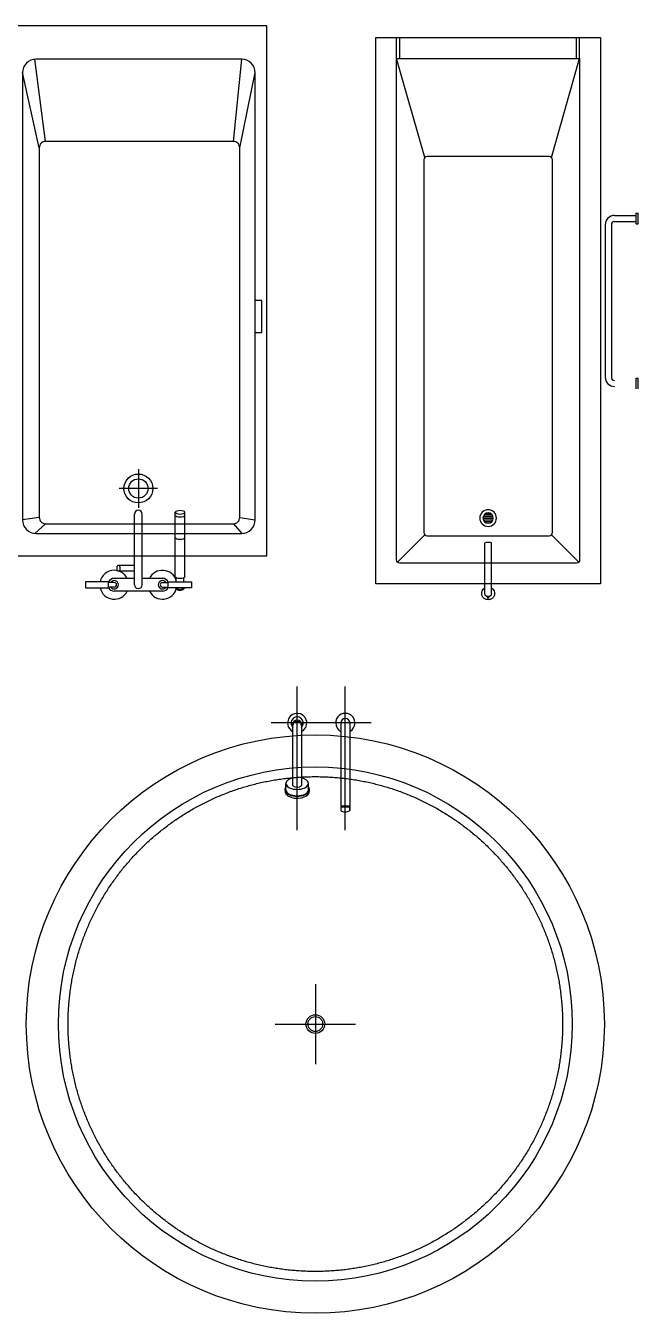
# Model space of a CAD drawing. Header units: millimetres. Extents: x 14385 to 129787, y 107826 to 186798.
# Drawn here: x 65846 to 67754, y 140486 to 144492 of the extents above; entities that cross this region are included whole.
import ezdxf

# ---------------------------------------------------------------- set-up
doc = ezdxf.new("R2010")
doc.units = ezdxf.units.MM
doc.header["$LTSCALE"] = 1000
doc.linetypes.add('CENTER-1', pattern=[10, 6.25, -1.25, 1.25, -1.25])
doc.linetypes.add('DASHED', pattern=[0.75, 0.5, -0.25])
doc.layers.add('FF-FIXT', color=31, linetype='Continuous')

# ---------------------------------------------------------------- blocks, each defined once
blk = doc.blocks.new('A$C0C633DAC')
at = {"linetype": 'ByBlock'}
h = blk.add_hatch(dxfattribs=at)
h.set_pattern_fill('_USER', color=256, scale=5, angle=-90, style=0, pattern_type=0)
h.set_pattern_definition([(180, (-20539.95, -99838.92), (-2e-15, -5), [])])
edge = h.paths.add_edge_path()
edge.add_line((350, 1495), (350, 1479))
edge.add_ellipse((350, 1495), major_axis=(-11.3, 11.3), ratio=1, start_angle=135, end_angle=225)
edge.add_line((366, 1495), (350, 1495))
edge = h.paths.add_edge_path()
edge.add_line((350, 1511), (350, 1495))
edge.add_line((350, 1495), (366, 1495))
edge.add_ellipse((350, 1495), major_axis=(11.3, 11.3), ratio=1, start_angle=315, end_angle=405)
edge = h.paths.add_edge_path()
edge.add_line((334, 1495), (350, 1495))
edge.add_line((350, 1495), (350, 1511))
edge.add_ellipse((350, 1495), major_axis=(-11.3, 11.3), ratio=1, start_angle=-45, end_angle=45)
edge = h.paths.add_edge_path()
edge.add_ellipse((350, 1495), major_axis=(11.3, 11.3), ratio=1, start_angle=135, end_angle=225)
edge.add_line((350, 1479), (350, 1495))
edge.add_line((350, 1495), (334, 1495))
for p, q in [((340, 1729.6), (340, 1572.7)), ((360, 1729.6), (360, 1572.3))]:
    blk.add_line(p, q)
at = {"color": 8}
for p, q in [((152.9, 1547.1), (67.9, 1632.1)), ((547.1, 1547.1), (632.1, 1632.1)), ((152.9, 372.9), (65, 65)), ((547.1, 372.9), (635, 65)), ((65, 65), (65, 0)), ((75, 65), (75, 0)), ((625, 65), (625, 0)), ((635, 65), (635, 0))]:
    blk.add_line(p, q, dxfattribs=at)
at = {"elevation": 0}
blk.add_lwpolyline([(700, 0), (700, 1700), (0, 1700), (0, 0)], close=True, dxfattribs=at)
blk.add_lwpolyline([(635, 65), (635, 1625, 0.414214), (625, 1635), (75, 1635, 0.414214), (65, 1625), (65, 65)], format="xyb", close=True, dxfattribs=at)
at = {"color": 8, "elevation": 0}
blk.add_lwpolyline([(150, 380), (150, 1540, -0.414214), (160, 1550), (540, 1550, -0.414214), (550, 1540), (550, 380, -0.414214), (540, 370), (160, 370, -0.414214)], format="xyb", close=True, dxfattribs=at)
for centre, radius in [((350, 1744.6), 3), ((350, 1495), 26), ((350, 1495), 16)]:
    blk.add_circle(centre, radius)
for radius, start, end in [(20, 300, 240), (10, 0, 180)]:
    blk.add_arc((350, 1729.6), radius, start, end)
blk.add_ellipse((350, 1572.3), major_axis=(-10, 0), ratio=0.265728, start_param=0, end_param=3.141593)
blk = doc.blocks.new('A$C255B5B22')
at = {"color": 33, "linetype": 'Continuous'}
for p, q in [((-307.7, -234, 0), (-341, 22)), ((276.8, -234, 0), (303, 22)), ((-327.7, -254, 0), (-379.5, -20)), ((296.8, -254, 0), (345, -20)), ((-31, -1613.7), (-31, -1393.7)), ((-7, -1613.7), (-7, -1393.7)), ((96, -1589.1), (96, -1388.2)), ((126, -1589.1), (126, -1388.2)), ((-327.7, -1404, 0), (-379.5, -1412)), ((-307.7, -1424, 0), (-341, -1454)), ((276.8, -1424, 0), (303, -1454)), ((296.8, -1404, 0), (345, -1412)), ((-31, -1553.4), (-80.8, -1553.4)), ((-31, -1593.7), (-94, -1593.7)), ((-31, -1571.4), (-80.8, -1571.4)), ((56, -1593.7), (-7, -1593.7)), ((99, -1604.7), (99, -1592.4)), ((123, -1604.7), (123, -1592.4)), ((-94, -1606.7), (-112, -1606.7)), ((-94, -1620.7), (-112, -1620.7)), ((56, -1633.7), (-94, -1633.7)), ((56, -1606.7), (74, -1606.7)), ((56, -1620.7), (74, -1620.7))]:
    blk.add_line(p, q, dxfattribs=at)
at = {"color": 39, "linetype": 'Continuous'}
for p, q in [((-19, -1254), (-19, -1374)), ((41, -1314), (-79, -1314))]:
    blk.add_line(p, q, dxfattribs=at)
blk.add_lwpolyline([(381, -1524), (381, 126), (-419, 126), (-419, -1524), (381, -1524)], close=True)
at = {"color": 33, "linetype": 'Continuous'}
blk.add_lwpolyline([(345, -1412), (345, -20, 0.414214), (303, 22), (-337.5, 22, 0.414214), (-379.5, -20), (-379.5, -1412, 0.414214), (-337.5, -1454), (303, -1454, 0.414214)], format="xyb", close=True, dxfattribs=at)
at = {"color": 33, "linetype": 'Continuous', "elevation": 0}
blk.add_lwpolyline([(276.8, -234), (-307.7, -234, 0.414214), (-327.7, -254), (-327.7, -1404, 0.414214), (-307.7, -1424), (276.8, -1424, 0.414214), (296.8, -1404), (296.8, -254, 0.414214)], format="xyb", close=True, dxfattribs=at)
at = {"color": 33, "linetype": 'Continuous'}
blk.add_lwpolyline([(345, -829), (365, -829), (365, -729), (345, -729)], dxfattribs=at)
for points in [[(-184, -1604.7), (-184, -1622.7), (-112, -1622.7), (-112, -1604.7)], [(146, -1604.7), (146, -1622.7), (74, -1622.7), (74, -1604.7)]]:
    blk.add_lwpolyline(points, close=True, dxfattribs=at)
blk.add_circle((-19, -1314), 45, dxfattribs=at)
at = {"color": 39, "linetype": 'Continuous'}
blk.add_circle((-19, -1314), 30, dxfattribs=at)
at = {"color": 33, "linetype": 'Continuous'}
for centre, radius, start, end in [((-19, -1393.7), 12, 0, 180), ((-94, -1613.7), 45, 77.1608, 168.463), ((-94, -1613.7), 20, 90, 154.1581), ((-94, -1613.7), 13, 212.579, 147.421), ((-94, -1613.7), 45, 26.3878, 69.7581), ((56, -1613.7), 45, 17.1462, 153.6122), ((56, -1613.7), 13, 32.579, 327.421), ((56, -1613.7), 20, 25.8419, 90), ((-94, -1613.7), 45, 191.537, 333.6122), ((-94, -1613.7), 20, 205.8419, 270), ((-94, -1613.7), 7, 270, 90), ((-19, -1613.7), 12, 180, 0), ((56, -1613.7), 45, 206.3878, 348.463), ((56, -1613.7), 7, 90, 270), ((56, -1613.7), 20, 270, 334.1581), ((111, -1612.9), 18, 228.8479, 327.0139), ((111, -1612.9), 15, 220.7926, 319.2074)]:
    blk.add_arc(centre, radius, start, end, dxfattribs=at)
at = {"color": 33, "linetype": 'Continuous', "extrusion": (0, 0, -1)}
for centre, major_axis, ratio, end_param in [((111, -1388.2), (15, 0), 0.366667, 9.424778), ((111, -1398.2), (-15, 0), 0.366667, 6.283185), ((111, -1467.7), (-15, 0), 0.366667, 6.283185), ((-80.8, -1562.4), (0, 9), 0.621041, 9.424778), ((111, -1589.1), (-15, 0), 0.366667, 6.283185)]:
    blk.add_ellipse(centre, major_axis=major_axis, ratio=ratio, start_param=3.141593, end_param=end_param, dxfattribs=at)
blk = doc.blocks.new('A$C745945AD')
at = {"color": 39, "linetype": 'CENTER-1', "ltscale": 5}
for p, q in [((-56.6, 603.2, -0.5), (-56.6, 1050.7, -0.5)), ((93.4, 603.2, -0.5), (93.4, 1050.7, -0.5)), ((174.1, 936.9, -0.5), (-137.4, 936.9, -0.5)), ((0, 124.6), (0, -124.6)), ((-124.6, 0), (124.6, 0))]:
    blk.add_line(p, q, dxfattribs=at)
at = {"color": 33, "linetype": 'Continuous'}
for p, q in [((-71.3, 963.1, -0.5), (-78, 958, -0.5)), ((-65.2, 965.7, -0.5), (-71.3, 963.1, -0.5)), ((-59.2, 966.9, -0.5), (-65.2, 965.7, -0.5)), ((-56.6, 966.9, -0.5), (-59.2, 966.9, -0.5)), ((-46.5, 965.2, -0.5), (-56.6, 966.9, -0.5)), ((-38.1, 960.6, -0.5), (-46.5, 965.2, -0.5)), ((80.9, 964.2, -0.5), (75.2, 960.8, -0.5)), ((86.6, 966.2, -0.5), (80.9, 964.2, -0.5)), ((93.4, 966.3, -0.5), (86.6, 966.2, -0.5)), ((99.8, 966.3, -0.5), (93.4, 966.3, -0.5)), ((104.9, 964.7, -0.5), (99.8, 966.3, -0.5)), ((111.2, 961.1, -0.5), (104.9, 964.7, -0.5)), ((-83.9, 949.4, -0.5), (-86.6, 936.9, -0.5)), ((-86.6, 936.9, -0.5), (-84.1, 925, -0.5)), ((-84.1, 925, -0.5), (-75, 913.2, -0.5)), ((-78, 958, -0.5), (-83.9, 949.4, -0.5)), ((-70.6, 927.9, -0.5), (-70.6, 742.1, -0.5)), ((-42.6, 927.9, -0.5), (-42.6, 742.1, -0.5)), ((-31.9, 953.9, -0.5), (-38.1, 960.6, -0.5)), ((-36.5, 914.7, -0.5), (-30.1, 922.9, -0.5)), ((-27, 941.5, -0.5), (-31.9, 953.9, -0.5)), ((-30.1, 922.9, -0.5), (-27.2, 931.2, -0.5)), ((-27.2, 931.2, -0.5), (-27, 941.5, -0.5)), ((66.1, 949.5, -0.5), (63.9, 942.2, -0.5)), ((63.9, 942.2, -0.5), (63.9, 936.9, -0.5)), ((63.9, 936.9, -0.5), (64.5, 929, -0.5)), ((64.5, 929, -0.5), (67.8, 921.3, -0.5)), ((70.2, 955.9, -0.5), (66.1, 949.5, -0.5)), ((75.2, 960.8, -0.5), (70.2, 955.9, -0.5)), ((79.4, 936.9, -0.5), (79.4, 678.3, -0.5)), ((107.4, 936.9, -0.5), (107.4, 678.3, -0.5)), ((117.3, 955, -0.5), (111.2, 961.1, -0.5)), ((114.7, 915.8, -0.5), (120.2, 923.5, -0.5)), ((122.2, 945.2, -0.5), (117.3, 955, -0.5)), ((120.2, 923.5, -0.5), (123, 932.4, -0.5)), ((123, 936.9, -0.5), (122.2, 945.2, -0.5)), ((123, 932.4, -0.5), (123, 936.9, -0.5)), ((-75, 913.2, -0.5), (-70.6, 910.4, -0.5)), ((-42.6, 910.4, -0.5), (-36.5, 914.7, -0.5)), ((67.8, 921.3, -0.5), (72, 915.9, -0.5)), ((72, 915.9, -0.5), (75.5, 912.9, -0.5)), ((75.5, 912.9, -0.5), (79.4, 910.4, -0.5)), ((107.4, 910.4, -0.5), (114.7, 915.8, -0.5)), ((-94.2, 730.7, -0.5), (-94.4, 728.9, -0.5)), ((-94.4, 728.9, -0.5), (-94.4, 723.8, -0.5)), ((-94.4, 728.9, -0.5), (-94.4, 723.8, -0.5)), ((-94.4, 723.8, -0.5), (-94, 720.8, -0.5)), ((-93.2, 734.2, -0.5), (-94.2, 730.7, -0.5)), ((-91.6, 736.9, -0.5), (-93.2, 734.2, -0.5)), ((-91.6, 728.9, -0.5), (-91.6, 748.8, -0.5)), ((-91.6, 748.8, -0.5), (-91.6, 736.9, -0.5)), ((-21.6, 728.9, -0.5), (-21.6, 748.8, -0.5)), ((-21.6, 736.9, -0.5), (-21.6, 748.8, -0.5)), ((-20.6, 735.4, -0.5), (-21.6, 736.9, -0.5)), ((-19.3, 732.1, -0.5), (-20.6, 735.4, -0.5)), ((-18.8, 728.9, -0.5), (-19.3, 732.1, -0.5)), ((-19.2, 720.9, -0.5), (-18.8, 723.8, -0.5)), ((-18.8, 728.9, -0.5), (-18.8, 723.8, -0.5)), ((-18.8, 726.4, -0.5), (-18.8, 728.9, -0.5)), ((-18.8, 723.8, -0.5), (-18.8, 726.4, -0.5)), ((-94, 720.8, -0.5), (-92.1, 716.6, -0.5)), ((-92.1, 716.6, -0.5), (-88.1, 712.1, -0.5)), ((-88.1, 712.1, -0.5), (-85.4, 710.1, -0.5)), ((-85.4, 710.1, -0.5), (-78.8, 706.6, -0.5)), ((-78.8, 706.6, -0.5), (-73.5, 704.8, -0.5)), ((-73.5, 704.8, -0.5), (-66, 703.2, -0.5)), ((-66, 703.2, -0.5), (-59.2, 703.2, -0.5)), ((-59.2, 703.2, -0.5), (-53.5, 702.6, -0.5)), ((-53.5, 702.6, -0.5), (-44.4, 703.7, -0.5)), ((-44.4, 703.7, -0.5), (-40.3, 704.6, -0.5)), ((-40.3, 704.6, -0.5), (-34.3, 706.7, -0.5)), ((-34.3, 706.7, -0.5), (-29.2, 709.2, -0.5)), ((-29.2, 709.2, -0.5), (-23.3, 713.8, -0.5)), ((-23.3, 713.8, -0.5), (-20.6, 717.5, -0.5)), ((-20.6, 717.5, -0.5), (-19.2, 720.9, -0.5)), ((107.4, 678.3, -0.5), (79.4, 678.3, -0.5)), ((79.4, 678.3, -0.5), (80.4, 678.3, -0.5)), ((79.4, 675.3, -0.5), (79.4, 665.1, -0.5)), ((107.4, 675.3, -0.5), (79.4, 675.3, -0.5)), ((80.4, 675.3, -0.5), (79.4, 675.3, -0.5)), ((79.4, 675.3, -0.5), (79.4, 665.1, -0.5)), ((79.4, 665.1, -0.5), (79.6, 664.3, -0.5)), ((79.6, 664.3, -0.5), (80, 663.7, -0.5)), ((80, 663.7, -0.5), (81.2, 662.8, -0.5)), ((80.4, 678.3, -0.5), (80.4, 675.3, -0.5)), ((80.4, 678.3, -0.5), (80.4, 675.3, -0.5)), ((81.2, 662.8, -0.5), (82.4, 662.1, -0.5)), ((82.4, 662.1, -0.5), (84.7, 661.4, -0.5)), ((84.7, 661.4, -0.5), (89.2, 660.6, -0.5)), ((89.2, 660.6, -0.5), (91.6, 660.4, -0.5)), ((91.6, 660.4, -0.5), (93.4, 660.4, -0.5)), ((93.4, 660.4, -0.5), (96.1, 660.4, -0.5)), ((96.1, 660.4, -0.5), (100.5, 661, -0.5)), ((100.5, 661, -0.5), (104.1, 662, -0.5)), ((104.1, 662, -0.5), (106.3, 663.2, -0.5)), ((106.3, 663.2, -0.5), (106.9, 663.8, -0.5)), ((106.4, 678.3, -0.5), (106.4, 675.3, -0.5)), ((106.4, 675.3, -0.5), (106.4, 678.3, -0.5)), ((106.4, 678.3, -0.5), (107.4, 678.3, -0.5)), ((107.4, 675.3, -0.5), (106.4, 675.3, -0.5)), ((106.9, 663.8, -0.5), (107.3, 664.6, -0.5)), ((107.3, 664.6, -0.5), (107.4, 665.1, -0.5)), ((107.4, 675.3, -0.5), (107.4, 665.1, -0.5)), ((107.4, 665.1, -0.5), (107.4, 675.3, -0.5))]:
    blk.add_line(p, q, dxfattribs=at)
for radius in [900, 800]:
    blk.add_circle((0, 0), radius)
at = {"color": 39, "linetype": 'DASHED', "ltscale": 30}
blk.add_circle((0, 0), 770, dxfattribs=at)
at = {"color": 35, "linetype": 'Continuous'}
for radius in [29.2, 23.2]:
    blk.add_circle((0, 0), radius, dxfattribs=at)
at = {"color": 39, "ltscale": 30}
for centre, radius, start, end in [((-56.6, 936.9, -0.5), 19.1, 325.5537, 214.4463), ((-87.3, 927.7, -0.5), 14.8, 357.055, 38.5179), ((-56.6, 929.5, -0.5), 16.1, 330.1781, 209.8219), ((-25.9, 927.7, -0.5), 14.8, 141.4821, 182.945)]:
    blk.add_arc(centre, radius, start, end, dxfattribs=at)
at = {"color": 33, "linetype": 'Continuous'}
for centre, radius, start, end in [((-56.6, 927.9, -0.5), 14, 0, 180), ((93.4, 936.9, -0.5), 14, 0, 180), ((-56.6, 761.2, -0.5), 23.7, 233.7868, 306.2132)]:
    blk.add_arc(centre, radius, start, end, dxfattribs=at)
for centre, start_param, end_param in [((-56.6, 748.8, -0.5), 1.982313, 7.442465), ((-56.6, 728.9, -0.5), 3.141593, 6.283185)]:
    blk.add_ellipse(centre, major_axis=(35, 0), ratio=0.528596, start_param=start_param, end_param=end_param, dxfattribs=at)
at = {"color": 33, "linetype": 'Continuous', "extrusion": (0, 0, -1)}
blk.add_ellipse((-56.6, 728.9, -0.5), major_axis=(37.8, 0), ratio=0.563059, start_param=-0.384776, end_param=3.526331, dxfattribs=at)

msp = doc.modelspace()

# ---------------------------------------------------------------- linework, layer by layer
at = {"layer": 'FF-FIXT', "ltscale": 3}
for p, q in [((67680, 143902.1), (67747.8, 143902.1)), ((67680, 143883.1), (67747.8, 143883.1)), ((67747.8, 143875.7), (67747.8, 143909.4)), ((67747.8, 143909.4), (67753.8, 143909.4)), ((67753.8, 143875.7), (67753.8, 143909.4)), ((67651, 143873.1), (67651, 143398.7)), ((67670, 143873.1), (67670, 143398.7)), ((67747.8, 143875.7), (67753.8, 143875.7)), ((67747.8, 143362.3), (67747.8, 143396)), ((67747.8, 143396), (67753.8, 143396)), ((67753.8, 143362.3), (67753.8, 143396))]:
    msp.add_line(p, q, dxfattribs=at)
for centre, radius, start, end in [((67680, 143873.1), 29, 90, 180), ((67680, 143873.1), 10, 90, 180), ((67680, 143398.7), 29, 180, 270), ((67680, 143398.7), 10, 180, 270)]:
    msp.add_arc(centre, radius, start, end, dxfattribs=at)

# ---------------------------------------------------------------- block references
at = {"layer": 'FF-FIXT'}
for name, p in [('A$C255B5B22', (66216.1, 144366.4)), ('A$C745945AD', (66748.2, 141385.7, 0.5))]:
    msp.add_blockref(name, p, dxfattribs=at)
at = {"layer": 'FF-FIXT', "ltscale": 3, "extrusion": (0, 0, -1), "zscale": -1, "rotation": 180}
msp.add_blockref('A$C0C633DAC', (-66936.3, 144455.4), dxfattribs=at)

doc.saveas('drawing.dxf')
